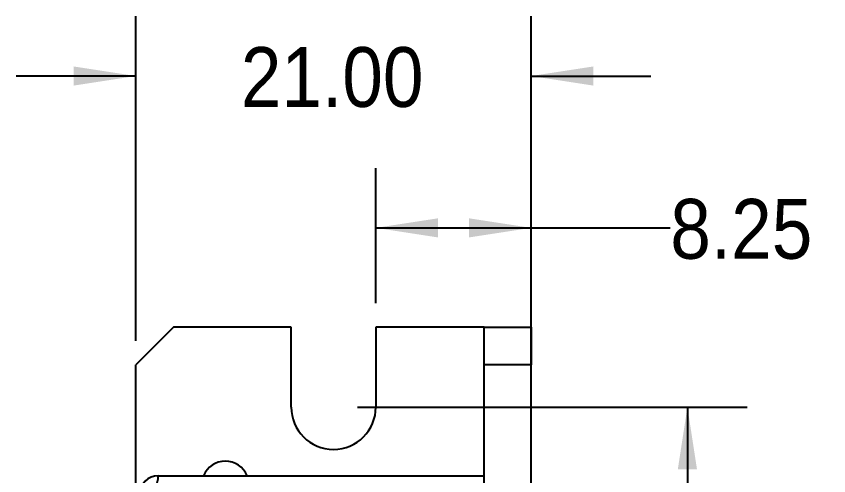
# Model space of a CAD drawing. Header units: millimetres. Extents: x 178 to 477, y 157 to 385.
# Drawn here: x 177.6 to 263.9, y 333.4 to 382.2 of the extents above; entities that cross this region are included whole.
import ezdxf

# ---------------------------------------------------------------- set-up
doc = ezdxf.new("R2010")
doc.units = ezdxf.units.MM
doc.header["$LTSCALE"] = 2
doc.layers.add('几何体', color=7, linetype='Continuous', lineweight=25)
doc.layers.add('尺寸', color=3, linetype='Continuous')
doc.styles.add('SLDTEXTSTYLE2', font='GOTHIC.TTF', dxfattribs={"width": 0.913})
doc.dimstyles.new('SLDDIMSTYLE0', dxfattribs={"dimtxt": 6.35, "dimasz": 6.604, "dimexe": 0, "dimexo": 0.0625, "dimgap": 1.5875, "dimtad": 0, "dimtih": 1, "dimtoh": 1, "dimlfac": 0.5, "dimrnd": 1e-09, "dimzin": 4, "dimdsep": 46, "dimtxsty": 'SLDTEXTSTYLE2', "dimsah": 1, "dimcen": 0.09, "dimadec": 0, "dimazin": 1, "dimtfac": 1, "dimtofl": 0, "dimtmove": 0, "dimatfit": 3, "dimfxl": 1, "dimfrac": 2, "dimtolj": 1, "dimtzin": 12, "dimarcsym": 0})
doc.dimstyles.new('SLDDIMSTYLE1', dxfattribs={"dimtxt": 6.35, "dimasz": 6.604, "dimexe": 0, "dimexo": 0.0625, "dimgap": 1.5875, "dimtad": 0, "dimtih": 1, "dimtoh": 1, "dimlfac": 0.5, "dimrnd": 1e-09, "dimzin": 12, "dimdsep": 46, "dimtxsty": 'SLDTEXTSTYLE2', "dimsah": 1, "dimcen": 0.09, "dimadec": 0, "dimazin": 3, "dimtfac": 1, "dimtofl": 0, "dimtmove": 0, "dimatfit": 3, "dimfxl": 1, "dimfrac": 2, "dimtolj": 1, "dimtzin": 12, "dimarcsym": 0})
doc.dimstyles.new('SLDDIMSTYLE2', dxfattribs={"dimtxt": 6.35, "dimasz": 6.604, "dimexe": 0, "dimexo": 0.0625, "dimgap": 1.5875, "dimtad": 0, "dimtih": 1, "dimtoh": 1, "dimlfac": 0.5, "dimrnd": 1e-09, "dimzin": 4, "dimdsep": 46, "dimtxsty": 'SLDTEXTSTYLE2', "dimsah": 1, "dimcen": 0.09, "dimadec": 0, "dimazin": 1, "dimtfac": 1, "dimtmove": 0, "dimatfit": 0, "dimfxl": 1, "dimfrac": 2, "dimtolj": 1, "dimtzin": 12, "dimarcsym": 0})

# ---------------------------------------------------------------- blocks, each defined once
blk = doc.blocks.new('_D_4')
at = {"layer": '尺寸'}
for p, q in [((213.831, 340.713), (255.234, 340.713)), ((248.884, 340.713), (248.884, 263.219)), ((248.884, 165.713), (248.884, 253.139)), ((213.831, 165.713), (255.234, 165.713))]:
    blk.add_line(p, q, dxfattribs=at)
for points in [[(248.884, 340.713), (247.868, 334.109), (249.9, 334.109)], [(248.884, 165.713), (249.9, 172.317), (247.868, 172.317)]]:
    blk.add_solid(points, dxfattribs=at)
at = {"layer": '尺寸', "insert": (238.327, 261.25), "char_height": 6.35, "attachment_point": 1, "style": 'SLDTEXTSTYLE2'}
blk.add_mtext('87.50', dxfattribs=at)
blk = doc.blocks.new('_D_5')
at = {"layer": '尺寸'}
for p, q in [((215.791, 351.753), (215.791, 366.095)), ((232.291, 338.553), (232.291, 366.095)), ((215.791, 359.745), (232.291, 359.745)), ((232.291, 359.745), (247.066, 359.745))]:
    blk.add_line(p, q, dxfattribs=at)
for points in [[(215.791, 359.745), (222.395, 358.729), (222.395, 360.761)], [(232.291, 359.745), (225.687, 360.761), (225.687, 358.729)]]:
    blk.add_solid(points, dxfattribs=at)
at = {"layer": '尺寸', "insert": (247.066, 362.816), "char_height": 6.35, "attachment_point": 1, "style": 'SLDTEXTSTYLE2'}
blk.add_mtext('8.25', dxfattribs=at)
blk = doc.blocks.new('_D_6')
at = {"layer": '尺寸'}
for p, q in [((190.291, 347.753), (190.291, 382.224)), ((232.291, 347.753), (232.291, 382.224)), ((190.291, 375.874), (177.591, 375.874)), ((232.291, 375.874), (244.991, 375.874))]:
    blk.add_line(p, q, dxfattribs=at)
for points in [[(190.291, 375.874), (183.687, 376.89), (183.687, 374.858)], [(232.291, 375.874), (238.895, 374.858), (238.895, 376.89)]]:
    blk.add_solid(points, dxfattribs=at)
at = {"layer": '尺寸', "insert": (201.449, 378.945), "char_height": 6.35, "attachment_point": 1, "style": 'SLDTEXTSTYLE2'}
blk.add_mtext('21.00', dxfattribs=at)

msp = doc.modelspace()

# ---------------------------------------------------------------- linework, layer by layer
at = {"layer": '几何体'}
for p, q in [((194.291, 349.213), (190.291, 345.213)), ((206.791, 349.213), (194.291, 349.213)), ((206.791, 340.713), (206.791, 349.213)), ((215.791, 349.213), (215.791, 340.713)), ((227.291, 349.213), (215.791, 349.213)), ((227.291, 345.213), (227.291, 349.213)), ((227.291, 349.213), (232.291, 349.213)), ((232.291, 349.213), (232.291, 345.213)), ((190.291, 326.706), (190.291, 345.213)), ((232.291, 345.213), (227.291, 345.213)), ((227.291, 161.213), (227.291, 345.213)), ((232.291, 161.213), (232.291, 345.213)), ((192.691, 333.413), (227.291, 333.413)), ((227.291, 173.013), (227.291, 333.413))]:
    msp.add_line(p, q, dxfattribs=at)
for centre, radius, start, end in [((211.291, 340.713), 4.5, 180, 0), ((199.791, 332.463), 2.5, 22.33368, 157.66632), ((192.691, 331.413), 2, 90, 180)]:
    msp.add_arc(centre, radius, start, end, dxfattribs=at)
msp.add_open_spline([(190.691, 331.413), (190.713, 331.413), (190.756, 331.411), (191.091, 331.438), (191.547, 331.58), (192.003, 331.872), (192.368, 332.281), (192.635, 332.802), (192.672, 333.203), (192.691, 333.413)], degree=3, knots=[0, 0, 0, 0, 0.156883, 0.313934, 0.464527, 0.594628, 0.717351, 0.852298, 1, 1, 1, 1], dxfattribs=at)

# ---------------------------------------------------------------- dimensions: what is measured, and where the dimension line sits
at = {"layer": '尺寸'}
for base, p1, p2, dimstyle, picture, middle in [((190.291, 375.874), (232.291, 345.213), (190.291, 345.213), 'SLDDIMSTYLE2', '_D_6', (212.005, 375.874)), ((232.291, 359.745), (215.791, 349.213), (232.291, 336.013), 'SLDDIMSTYLE1', '_D_5', (255.277, 359.745))]:
    dim = msp.add_linear_dim(base=base, p1=p1, p2=p2, dimstyle=dimstyle, dxfattribs=at)
    dim.commit()
    dim.dimension.update_dxf_attribs({"geometry": picture, "text_midpoint": middle, "dimtype": 160})
dim = msp.add_linear_dim(base=(248.884, 165.713), p1=(211.291, 340.713), p2=(211.291, 165.713), angle=90, dimstyle='SLDDIMSTYLE0', dxfattribs=at)
dim.commit()
dim.dimension.update_dxf_attribs({"geometry": '_D_4', "text_midpoint": (248.884, 258.179), "dimtype": 160})

doc.saveas('drawing.dxf')
